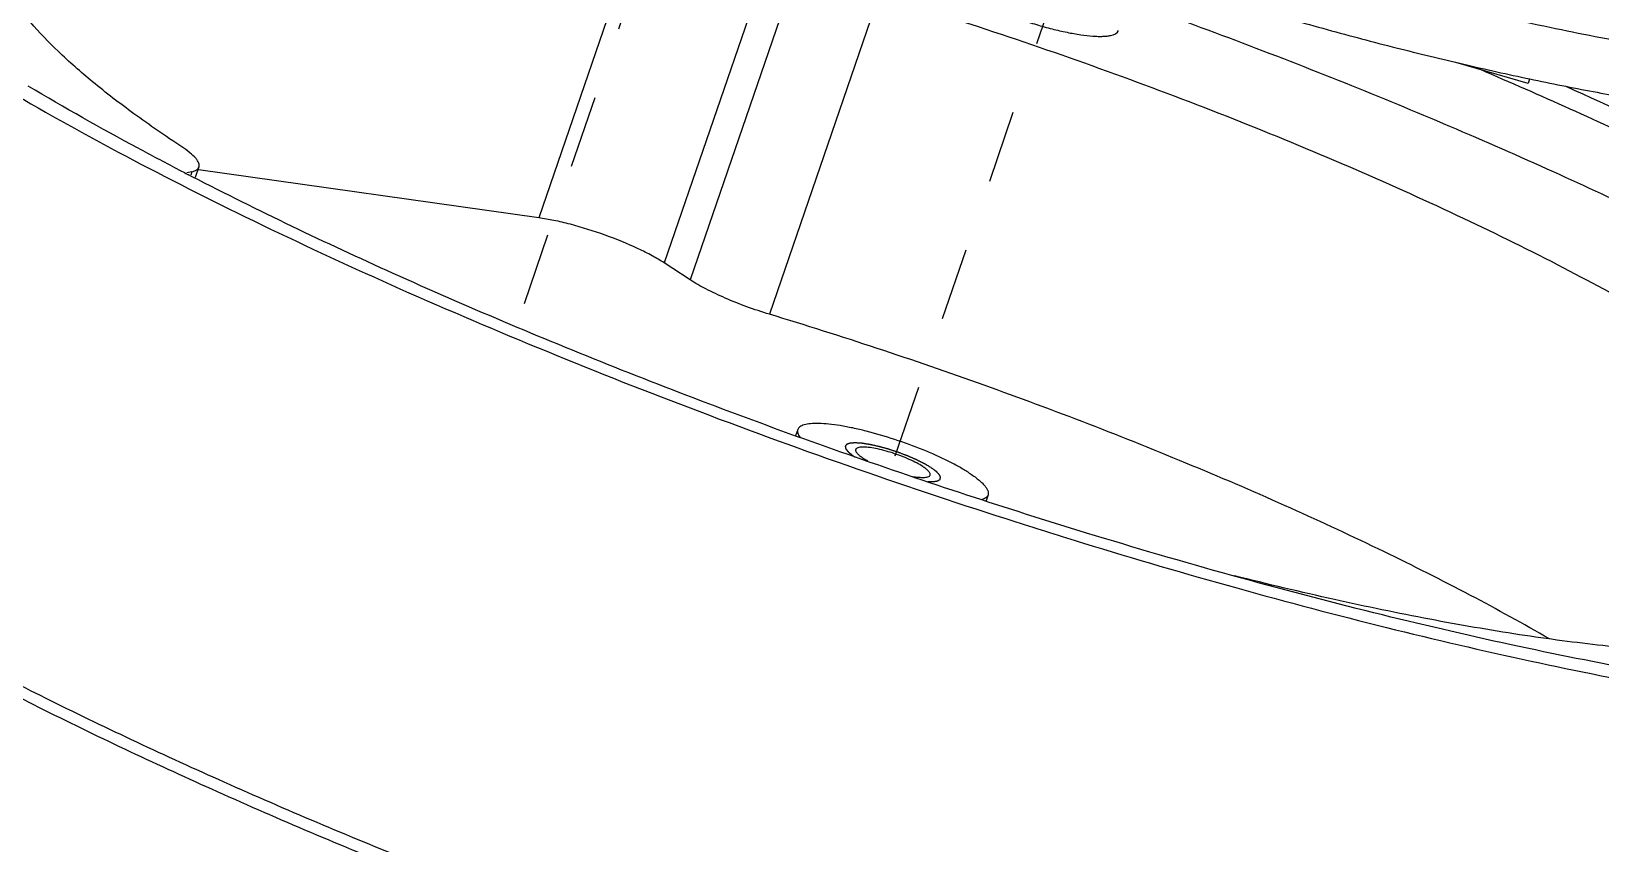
# Model space of a CAD drawing. Header units: millimetres. Extents: x 0 to 420, y 0 to 297.
# Drawn here: x 60.85 to 110.75, y 72.62 to 98.46 of the extents above; entities that cross this region are included whole.
import ezdxf

# ---------------------------------------------------------------- set-up
doc = ezdxf.new("R2010")
doc.units = ezdxf.units.MM
doc.header["$LTSCALE"] = 23.1
doc.linetypes.add('DASHED', pattern=[0.2, 0.1, -0.1])
doc.layers.get('0').update_dxf_attribs({"linetype": 'CONTINUOUS'})
for name, color, linetype in [('3_ALL_AXES', 7, 'CONTINUOUS'), ('7_ALL_FEATURES', 7, 'CONTINUOUS'), ('AXIS', 7, 'CONTINUOUS')]:
    doc.layers.add(name, color=color, linetype=linetype)

msp = doc.modelspace()

# ---------------------------------------------------------------- linework, layer by layer
at = {"color": 4, "linetype": 'DASHED'}
for p, q in [((90.767, 131.301), (76.27, 89.075)), ((93.561, 100.239), (88.172, 84.543))]:
    msp.add_line(p, q, dxfattribs=at)
at = {"color": 9, "linetype": 'CONTINUOUS'}
for p, q in [((80.413, 102.506), (76.986, 92.525)), ((84.453, 101.238), (80.97, 91.091)), ((85.279, 100.7), (81.795, 90.552)), ((87.802, 99.603), (84.319, 89.456)), ((65.956, 93.991), (65.919, 93.883))]:
    msp.add_line(p, q, dxfattribs=at)
at = {"color": 7, "linetype": 'CONTINUOUS'}
for p, q in [((108.44, 96.797), (106.145, 97.469)), ((108.49, 96.944), (108.44, 96.797)), ((65.956, 93.991), (65.788, 93.95)), ((66.177, 94.141), (66.063, 93.81)), ((76.986, 92.525), (66.164, 94.052)), ((81.795, 90.552), (80.97, 91.091))]:
    msp.add_line(p, q, dxfattribs=at)
for points, knots in [([(65.632, 94.785), (65.116, 95.124), (64.152, 95.787), (62.835, 96.797), (61.733, 97.763), (60.854, 98.677), (60.201, 99.534), (59.834, 100.231), (59.677, 100.752), (59.626, 101.107), (59.637, 101.444), (59.686, 101.657), (59.721, 101.758)], [0, 0, 0, 0, 0.192874, 0.366094, 0.518809, 0.650761, 0.762306, 0.854888, 0.895095, 0.932049, 0.966647, 1, 1, 1, 1]), ([(97.417, 99.877), (98.167, 99.642), (99.662, 99.187), (101.894, 98.55), (104.092, 97.966), (106.244, 97.438), (108.003, 97.043), (109.378, 96.758), (110.38, 96.563), (111.36, 96.383), (112.318, 96.22), (113.253, 96.073), (114.162, 95.944), (115.045, 95.831), (115.9, 95.735), (116.726, 95.657), (117.521, 95.596), (118.285, 95.553), (119.017, 95.527), (119.715, 95.518), (120.379, 95.528), (121.007, 95.555), (121.598, 95.599), (122.152, 95.661), (122.59, 95.728), (122.92, 95.791), (123.153, 95.842), (123.377, 95.897), (123.591, 95.956), (123.794, 96.02), (123.987, 96.088), (124.171, 96.16), (124.288, 96.212), (124.345, 96.238)], [0, 0, 0, 0, 0.085776, 0.170312, 0.25314, 0.333803, 0.41186, 0.449778, 0.486887, 0.523138, 0.558484, 0.592877, 0.626274, 0.658632, 0.689913, 0.720077, 0.749091, 0.776922, 0.803541, 0.828922, 0.853045, 0.875891, 0.897449, 0.917712, 0.936682, 0.945685, 0.954369, 0.962737, 0.970792, 0.97854, 0.985986, 0.993136, 1, 1, 1, 1]), ([(87.802, 99.603), (90.402, 98.814), (94.258, 97.524), (99.281, 95.608), (102.9, 94.107), (106.322, 92.562), (109.496, 90.998), (112.371, 89.438), (114.156, 88.36), (114.987, 87.822)], [0, 0, 0, 0, 0.274337, 0.410344, 0.54284, 0.669849, 0.7895, 0.900064, 1, 1, 1, 1]), ([(108.02, 98.83), (108.512, 98.72), (109.483, 98.512), (110.921, 98.226), (112.317, 97.974), (113.665, 97.755), (114.963, 97.571), (116.205, 97.421), (117.206, 97.325), (117.975, 97.266), (118.529, 97.231), (119.065, 97.205), (119.586, 97.189), (120.088, 97.181), (120.574, 97.182), (121.041, 97.193), (121.49, 97.212), (121.921, 97.24), (122.333, 97.278), (122.725, 97.324), (123.098, 97.379), (123.451, 97.443), (123.784, 97.516), (124.097, 97.597), (124.389, 97.688), (124.661, 97.787), (124.833, 97.86), (124.915, 97.899)], [0, 0, 0, 0, 0.088322, 0.174061, 0.256983, 0.336865, 0.413495, 0.486677, 0.556228, 0.58959, 0.621985, 0.653393, 0.6838, 0.713189, 0.741549, 0.768868, 0.795136, 0.820347, 0.844495, 0.867579, 0.8896, 0.910562, 0.930475, 0.949352, 0.967213, 0.984084, 1, 1, 1, 1]), ([(66.177, 94.141), (66.184, 94.16), (66.189, 94.203), (66.172, 94.272), (66.133, 94.346), (66.045, 94.461), (65.878, 94.614), (65.722, 94.725), (65.632, 94.785)], [0, 0, 0, 0, 0.067702, 0.144673, 0.237295, 0.348907, 0.633825, 1, 1, 1, 1]), ([(65.956, 93.991), (65.984, 93.998), (66.035, 94.014), (66.102, 94.047), (66.151, 94.089), (66.171, 94.123), (66.177, 94.141)], [0, 0, 0, 0, 0.313602, 0.577516, 0.800828, 1, 1, 1, 1]), ([(80.97, 91.091), (80.848, 91.171), (80.576, 91.329), (79.958, 91.639), (79.093, 91.99), (78.191, 92.273), (77.482, 92.442), (77.146, 92.502), (76.986, 92.525)], [0, 0, 0, 0, 0.102761, 0.221079, 0.486948, 0.759657, 0.886236, 1, 1, 1, 1]), ([(84.319, 89.456), (84.077, 89.529), (83.602, 89.688), (82.926, 89.957), (82.323, 90.24), (81.957, 90.447), (81.795, 90.552)], [0, 0, 0, 0, 0.274922, 0.543787, 0.790329, 1, 1, 1, 1]), ([(109.118, 79.13), (108.291, 79.608), (106.552, 80.564), (103.807, 81.947), (100.857, 83.321), (96.641, 85.14), (91.134, 87.263), (86.611, 88.76), (84.319, 89.456)], [0, 0, 0, 0, 0.10654, 0.221126, 0.342482, 0.469222, 0.732922, 1, 1, 1, 1]), ([(87.061, 85.154), (87.058, 85.145), (87.056, 85.123), (87.066, 85.09), (87.089, 85.054), (87.109, 85.031), (87.121, 85.019)], [0, 0, 0, 0, 0.184749, 0.401562, 0.6702, 1, 1, 1, 1]), ([(87.274, 85.23), (87.246, 85.23), (87.196, 85.226), (87.131, 85.213), (87.084, 85.19), (87.065, 85.166), (87.061, 85.154)], [0, 0, 0, 0, 0.350766, 0.627712, 0.836727, 1, 1, 1, 1]), ([(87.121, 85.019), (87.143, 84.995), (87.199, 84.946), (87.26, 84.904), (87.294, 84.882)], [0, 0, 0, 0, 0.448023, 1, 1, 1, 1]), ([(89.192, 84.614), (89.13, 84.655), (88.99, 84.734), (88.671, 84.887), (88.236, 85.05), (87.796, 85.17), (87.476, 85.222), (87.336, 85.232), (87.274, 85.23)], [0, 0, 0, 0, 0.109309, 0.237181, 0.521305, 0.79402, 0.908264, 1, 1, 1, 1]), ([(87.294, 84.882), (87.305, 84.875), (87.354, 84.844), (87.403, 84.815), (87.442, 84.794)], [0, 0, 0, 0, 0.234142, 1, 1, 1, 1]), ([(89.365, 84.477), (89.342, 84.501), (89.286, 84.55), (89.226, 84.592), (89.192, 84.614)], [0, 0, 0, 0, 0.448023, 1, 1, 1, 1]), ([(89.212, 84.266), (89.24, 84.266), (89.289, 84.27), (89.354, 84.283), (89.402, 84.306), (89.421, 84.33), (89.425, 84.342)], [0, 0, 0, 0, 0.350766, 0.627712, 0.836727, 1, 1, 1, 1]), ([(89.425, 84.342), (89.428, 84.351), (89.43, 84.373), (89.419, 84.406), (89.397, 84.442), (89.377, 84.465), (89.365, 84.477)], [0, 0, 0, 0, 0.184749, 0.401562, 0.6702, 1, 1, 1, 1]), ([(88.874, 84.297), (88.935, 84.286), (89.048, 84.271), (89.161, 84.265), (89.212, 84.266)], [0, 0, 0, 0, 0.548979, 1, 1, 1, 1]), ([(98.019, 63.845), (95.921, 64.373), (91.677, 65.529), (85.323, 67.496), (78.98, 69.692), (72.791, 72.066), (66.894, 74.567), (61.422, 77.136), (57.21, 79.341), (54.152, 81.105), (52.736, 81.98), (52.059, 82.415)], [0, 0, 0, 0, 0.130519, 0.265156, 0.401026, 0.535215, 0.664849, 0.787179, 0.899644, 0.951472, 1, 1, 1, 1]), ([(118.698, 79.002), (118.461, 78.946), (117.957, 78.849), (116.841, 78.707), (115.249, 78.635), (113.122, 78.698), (111.18, 78.866), (109.499, 79.07), (107.662, 79.332), (105.245, 79.751), (102.223, 80.379), (100.161, 80.871), (99.106, 81.138)], [0, 0, 0, 0, 0.036824, 0.077442, 0.170031, 0.277473, 0.398976, 0.464667, 0.533435, 0.67948, 0.835571, 1, 1, 1, 1])]:
    msp.add_open_spline(points, degree=3, knots=knots, dxfattribs=at)
at = {"color": 2, "linetype": 'CONTINUOUS'}
for points, knots in [([(89.458, 84.577), (89.442, 84.586), (89.417, 84.601), (89.385, 84.62), (89.36, 84.634), (89.336, 84.649), (89.316, 84.661), (89.3, 84.67), (89.287, 84.677), (89.277, 84.683), (89.269, 84.688), (89.263, 84.692), (89.258, 84.695), (89.254, 84.697), (89.252, 84.698), (89.25, 84.699), (89.247, 84.701), (89.242, 84.703), (89.236, 84.706), (89.229, 84.71), (89.219, 84.715), (89.207, 84.721), (89.192, 84.729), (89.172, 84.739), (89.147, 84.751), (89.117, 84.766), (89.088, 84.781), (89.063, 84.793), (89.043, 84.803), (89.028, 84.81), (89.016, 84.817), (89.007, 84.821), (89.002, 84.824), (88.999, 84.825), (88.997, 84.826), (88.994, 84.827), (88.989, 84.83), (88.98, 84.834), (88.966, 84.84), (88.95, 84.847), (88.928, 84.856), (88.9, 84.868), (88.868, 84.882), (88.835, 84.897), (88.802, 84.911), (88.774, 84.923), (88.753, 84.932), (88.739, 84.938), (88.729, 84.942), (88.724, 84.945), (88.72, 84.947), (88.716, 84.948), (88.71, 84.951), (88.699, 84.954), (88.684, 84.96), (88.666, 84.967), (88.649, 84.974), (88.625, 84.983), (88.595, 84.994), (88.559, 85.007), (88.524, 85.021), (88.494, 85.032), (88.47, 85.041), (88.452, 85.048), (88.437, 85.054), (88.425, 85.058), (88.418, 85.061), (88.412, 85.063), (88.406, 85.065), (88.395, 85.069), (88.374, 85.076), (88.343, 85.086), (88.307, 85.097), (88.27, 85.109), (88.234, 85.121), (88.197, 85.133), (88.167, 85.143), (88.142, 85.151), (88.127, 85.156), (88.115, 85.16), (88.107, 85.163), (88.101, 85.165), (88.097, 85.166), (88.092, 85.167), (88.083, 85.17), (88.07, 85.173), (88.053, 85.178), (88.035, 85.183), (88.011, 85.19), (87.982, 85.198), (87.947, 85.207), (87.912, 85.217), (87.882, 85.225), (87.859, 85.232), (87.841, 85.237), (87.826, 85.241), (87.815, 85.244), (87.806, 85.246), (87.798, 85.248), (87.793, 85.25), (87.787, 85.251), (87.78, 85.252), (87.763, 85.256), (87.738, 85.262), (87.704, 85.269), (87.671, 85.277), (87.637, 85.284), (87.603, 85.291), (87.575, 85.298), (87.553, 85.303), (87.539, 85.306), (87.528, 85.308), (87.521, 85.31), (87.515, 85.311), (87.511, 85.312), (87.509, 85.312), (87.507, 85.313), (87.502, 85.313), (87.496, 85.314), (87.486, 85.316), (87.474, 85.318), (87.459, 85.32), (87.439, 85.323), (87.415, 85.327), (87.385, 85.331), (87.356, 85.336), (87.331, 85.34), (87.311, 85.343), (87.296, 85.345), (87.284, 85.347), (87.274, 85.349), (87.268, 85.35), (87.264, 85.35), (87.261, 85.351), (87.259, 85.351), (87.256, 85.351), (87.252, 85.351), (87.247, 85.352), (87.238, 85.352), (87.228, 85.353), (87.211, 85.354), (87.19, 85.356), (87.165, 85.357), (87.139, 85.359), (87.114, 85.361), (87.093, 85.362), (87.076, 85.363), (87.066, 85.364), (87.057, 85.365), (87.052, 85.365), (87.048, 85.365), (87.046, 85.365), (87.045, 85.366), (87.043, 85.366), (87.042, 85.365), (87.039, 85.365), (87.035, 85.365), (87.03, 85.365), (87.025, 85.364), (87.019, 85.364), (87.011, 85.363), (86.998, 85.362), (86.982, 85.361), (86.962, 85.36), (86.943, 85.359), (86.927, 85.357), (86.914, 85.357), (86.904, 85.356), (86.896, 85.355), (86.89, 85.355), (86.886, 85.355), (86.883, 85.354), (86.881, 85.354), (86.879, 85.354), (86.878, 85.354), (86.878, 85.354), (86.877, 85.354), (86.876, 85.353), (86.875, 85.353), (86.873, 85.352), (86.87, 85.351), (86.867, 85.35), (86.863, 85.349), (86.856, 85.346), (86.846, 85.343), (86.833, 85.339), (86.821, 85.334), (86.808, 85.33), (86.798, 85.326), (86.79, 85.324), (86.785, 85.322), (86.78, 85.32), (86.778, 85.32), (86.776, 85.319), (86.774, 85.318), (86.773, 85.318), (86.773, 85.318), (86.773, 85.318), (86.772, 85.317), (86.772, 85.317), (86.771, 85.316), (86.771, 85.315), (86.769, 85.313), (86.768, 85.312), (86.766, 85.309), (86.764, 85.306), (86.761, 85.303), (86.759, 85.299), (86.755, 85.294), (86.751, 85.288), (86.745, 85.281), (86.741, 85.275), (86.737, 85.271), (86.734, 85.267), (86.732, 85.263), (86.73, 85.261), (86.728, 85.259), (86.728, 85.258), (86.727, 85.258), (86.727, 85.257), (86.727, 85.256), (86.727, 85.255), (86.728, 85.253), (86.728, 85.251), (86.729, 85.249), (86.729, 85.246), (86.731, 85.24), (86.732, 85.232), (86.734, 85.222), (86.737, 85.213), (86.738, 85.205), (86.74, 85.198), (86.741, 85.193), (86.742, 85.189), (86.743, 85.185), (86.743, 85.181), (86.744, 85.179), (86.744, 85.177), (86.745, 85.176), (86.745, 85.175), (86.745, 85.175), (86.745, 85.175), (86.745, 85.174), (86.746, 85.174), (86.747, 85.173), (86.748, 85.171), (86.75, 85.168), (86.752, 85.165), (86.756, 85.162), (86.759, 85.157), (86.764, 85.151), (86.769, 85.145), (86.775, 85.137), (86.783, 85.128), (86.792, 85.116), (86.8, 85.107), (86.806, 85.099), (86.811, 85.093), (86.815, 85.088), (86.818, 85.085), (86.82, 85.082), (86.822, 85.079), (86.823, 85.078), (86.824, 85.077), (86.824, 85.076), (86.825, 85.076), (86.826, 85.075), (86.827, 85.074), (86.829, 85.072), (86.831, 85.071), (86.834, 85.069), (86.837, 85.066), (86.843, 85.061), (86.85, 85.056), (86.858, 85.049), (86.869, 85.04), (86.883, 85.029), (86.899, 85.015), (86.916, 85.002), (86.938, 84.984), (86.954, 84.971), (86.965, 84.962)], [0, 0, 0, 0, 0.015625, 0.023438, 0.03125, 0.039062, 0.046875, 0.050781, 0.054688, 0.058594, 0.060547, 0.0625, 0.064453, 0.06543, 0.065918, 0.066406, 0.067383, 0.068359, 0.070312, 0.072266, 0.074219, 0.078125, 0.082031, 0.085938, 0.09375, 0.101562, 0.109375, 0.117188, 0.121094, 0.125, 0.128906, 0.130859, 0.131836, 0.132812, 0.133301, 0.133789, 0.134766, 0.136719, 0.140625, 0.144531, 0.148438, 0.15625, 0.164062, 0.171875, 0.179688, 0.1875, 0.191406, 0.195312, 0.197266, 0.198242, 0.199219, 0.200195, 0.201172, 0.203125, 0.207031, 0.210938, 0.214844, 0.21875, 0.226562, 0.234375, 0.242188, 0.25, 0.253906, 0.257812, 0.261719, 0.263672, 0.265625, 0.266602, 0.267578, 0.269531, 0.273438, 0.28125, 0.289062, 0.296875, 0.304688, 0.3125, 0.320312, 0.324219, 0.328125, 0.330078, 0.332031, 0.333008, 0.333984, 0.334961, 0.335938, 0.339844, 0.34375, 0.347656, 0.351562, 0.359375, 0.367188, 0.375, 0.382812, 0.386719, 0.390625, 0.394531, 0.396484, 0.398438, 0.400391, 0.401367, 0.402344, 0.404297, 0.40625, 0.414062, 0.421875, 0.429688, 0.4375, 0.445312, 0.453125, 0.457031, 0.460938, 0.462891, 0.464844, 0.46582, 0.466797, 0.467285, 0.467773, 0.46875, 0.470703, 0.472656, 0.476562, 0.480469, 0.484375, 0.492188, 0.5, 0.507812, 0.515625, 0.519531, 0.523438, 0.527344, 0.529297, 0.53125, 0.532227, 0.532715, 0.533203, 0.53418, 0.535156, 0.537109, 0.539062, 0.542969, 0.546875, 0.554688, 0.5625, 0.570312, 0.578125, 0.585938, 0.589844, 0.59375, 0.595703, 0.597656, 0.598633, 0.599121, 0.599609, 0.600098, 0.600586, 0.601562, 0.603516, 0.605469, 0.607422, 0.609375, 0.613281, 0.617188, 0.625, 0.632812, 0.640625, 0.648438, 0.652344, 0.65625, 0.660156, 0.662109, 0.664062, 0.665039, 0.666016, 0.666504, 0.666748, 0.666992, 0.66748, 0.667969, 0.668945, 0.669922, 0.671875, 0.673828, 0.675781, 0.679688, 0.6875, 0.695312, 0.703125, 0.710938, 0.71875, 0.722656, 0.726562, 0.728516, 0.730469, 0.731445, 0.732422, 0.73291, 0.733398, 0.733643, 0.733887, 0.734375, 0.735352, 0.736328, 0.738281, 0.740234, 0.742188, 0.746094, 0.75, 0.753906, 0.757812, 0.765625, 0.773438, 0.78125, 0.785156, 0.789062, 0.792969, 0.796875, 0.797852, 0.798828, 0.799316, 0.799805, 0.800781, 0.801758, 0.802734, 0.804688, 0.806641, 0.808594, 0.8125, 0.820312, 0.828125, 0.835938, 0.84375, 0.847656, 0.851562, 0.855469, 0.859375, 0.861328, 0.863281, 0.865234, 0.865723, 0.866211, 0.866455, 0.866699, 0.866943, 0.867188, 0.868164, 0.869141, 0.871094, 0.873047, 0.875, 0.878906, 0.882812, 0.886719, 0.890625, 0.898438, 0.90625, 0.914062, 0.917969, 0.921875, 0.925781, 0.927734, 0.929688, 0.931641, 0.932617, 0.933105, 0.93335, 0.933594, 0.934082, 0.93457, 0.935547, 0.936523, 0.9375, 0.939453, 0.941406, 0.945312, 0.949219, 0.953125, 0.960938, 0.96875, 0.976562, 0.984375, 1, 1, 1, 1]), ([(86.965, 84.962), (86.968, 84.96), (86.971, 84.958), (86.975, 84.955), (86.978, 84.953), (86.98, 84.952), (86.982, 84.951), (86.982, 84.95), (86.983, 84.949), (86.984, 84.949), (86.985, 84.948), (86.986, 84.947), (86.988, 84.946), (86.99, 84.944), (86.992, 84.943), (86.994, 84.942), (86.995, 84.941), (86.996, 84.941), (86.997, 84.94), (86.998, 84.939), (87, 84.938), (87.001, 84.937), (87.002, 84.936), (87.003, 84.936), (87.004, 84.935), (87.004, 84.935), (87.006, 84.934), (87.008, 84.933), (87.01, 84.931), (87.012, 84.93), (87.015, 84.928), (87.017, 84.927), (87.021, 84.924), (87.025, 84.921), (87.028, 84.919)], [0, 0, 0, 0, 0.125, 0.1875, 0.25, 0.28125, 0.3125, 0.328125, 0.335938, 0.34375, 0.359375, 0.375, 0.40625, 0.4375, 0.46875, 0.484375, 0.5, 0.515625, 0.53125, 0.5625, 0.59375, 0.625, 0.640625, 0.65625, 0.664062, 0.671875, 0.6875, 0.71875, 0.75, 0.78125, 0.8125, 0.84375, 0.875, 1, 1, 1, 1]), ([(89.35, 84.134), (89.363, 84.134), (89.39, 84.134), (89.423, 84.133), (89.45, 84.133), (89.467, 84.133), (89.48, 84.133), (89.49, 84.133), (89.5, 84.133), (89.508, 84.133), (89.515, 84.133), (89.52, 84.133), (89.524, 84.133), (89.528, 84.133), (89.53, 84.133), (89.531, 84.133), (89.533, 84.133), (89.534, 84.133), (89.536, 84.134), (89.539, 84.134), (89.542, 84.135), (89.547, 84.135), (89.553, 84.136), (89.562, 84.138), (89.574, 84.14), (89.589, 84.143), (89.603, 84.145), (89.618, 84.148), (89.63, 84.15), (89.64, 84.152), (89.647, 84.153), (89.653, 84.154), (89.657, 84.155), (89.66, 84.155), (89.661, 84.156), (89.663, 84.156), (89.664, 84.156), (89.665, 84.156), (89.665, 84.156), (89.666, 84.157), (89.666, 84.157), (89.668, 84.158), (89.669, 84.159), (89.671, 84.16), (89.674, 84.161), (89.676, 84.163), (89.681, 84.166), (89.688, 84.17), (89.699, 84.177), (89.71, 84.184), (89.72, 84.19), (89.726, 84.193), (89.73, 84.196), (89.733, 84.198), (89.736, 84.2), (89.738, 84.201), (89.74, 84.202), (89.741, 84.203), (89.741, 84.203), (89.742, 84.203), (89.742, 84.204), (89.742, 84.204), (89.742, 84.205), (89.743, 84.206), (89.743, 84.207), (89.743, 84.209), (89.744, 84.212), (89.745, 84.215), (89.746, 84.219), (89.747, 84.224), (89.749, 84.23), (89.751, 84.237), (89.752, 84.245), (89.754, 84.251), (89.755, 84.256), (89.756, 84.26), (89.757, 84.263), (89.758, 84.265), (89.758, 84.267), (89.758, 84.269), (89.759, 84.27), (89.759, 84.27), (89.759, 84.271), (89.759, 84.271), (89.759, 84.272), (89.759, 84.272), (89.758, 84.274), (89.757, 84.275), (89.756, 84.278), (89.754, 84.281), (89.753, 84.285), (89.75, 84.29), (89.747, 84.296), (89.742, 84.307), (89.735, 84.32), (89.729, 84.333), (89.725, 84.34), (89.723, 84.346), (89.721, 84.349), (89.72, 84.352), (89.719, 84.354), (89.718, 84.356), (89.717, 84.357), (89.717, 84.358), (89.717, 84.358), (89.716, 84.359), (89.716, 84.359), (89.715, 84.36), (89.713, 84.362), (89.712, 84.363), (89.71, 84.365), (89.707, 84.368), (89.702, 84.373), (89.697, 84.378), (89.69, 84.386), (89.68, 84.395), (89.669, 84.406), (89.658, 84.418), (89.647, 84.429), (89.638, 84.438), (89.631, 84.446), (89.626, 84.45), (89.623, 84.454), (89.62, 84.456), (89.618, 84.458), (89.617, 84.46), (89.616, 84.461), (89.614, 84.462), (89.613, 84.463), (89.611, 84.464), (89.608, 84.466), (89.605, 84.469), (89.6, 84.472), (89.595, 84.476), (89.587, 84.482), (89.579, 84.488), (89.57, 84.494), (89.559, 84.503), (89.544, 84.513), (89.521, 84.53), (89.492, 84.551), (89.469, 84.568), (89.458, 84.577)], [0, 0, 0, 0, 0.03125, 0.0625, 0.078125, 0.09375, 0.101562, 0.109375, 0.117188, 0.125, 0.128906, 0.132812, 0.136719, 0.138672, 0.140625, 0.141602, 0.142578, 0.144531, 0.146484, 0.148438, 0.152344, 0.15625, 0.164062, 0.171875, 0.1875, 0.203125, 0.21875, 0.234375, 0.25, 0.257812, 0.265625, 0.273438, 0.277344, 0.279297, 0.28125, 0.283203, 0.28418, 0.285156, 0.285645, 0.286133, 0.287109, 0.289062, 0.292969, 0.296875, 0.300781, 0.304688, 0.3125, 0.328125, 0.34375, 0.375, 0.390625, 0.398438, 0.40625, 0.414062, 0.417969, 0.421875, 0.425781, 0.426758, 0.427734, 0.428711, 0.429688, 0.430664, 0.431641, 0.433594, 0.4375, 0.441406, 0.445312, 0.453125, 0.460938, 0.46875, 0.484375, 0.5, 0.515625, 0.53125, 0.539062, 0.546875, 0.554688, 0.558594, 0.5625, 0.566406, 0.568359, 0.569336, 0.570312, 0.571289, 0.572266, 0.573242, 0.574219, 0.578125, 0.582031, 0.585938, 0.59375, 0.601562, 0.609375, 0.625, 0.65625, 0.671875, 0.6875, 0.695312, 0.699219, 0.703125, 0.707031, 0.710938, 0.712891, 0.713867, 0.714355, 0.714844, 0.71582, 0.716797, 0.71875, 0.720703, 0.722656, 0.726562, 0.734375, 0.742188, 0.75, 0.765625, 0.78125, 0.796875, 0.8125, 0.828125, 0.835938, 0.84375, 0.847656, 0.851562, 0.853516, 0.855469, 0.857422, 0.858398, 0.859375, 0.861328, 0.863281, 0.867188, 0.871094, 0.875, 0.882812, 0.890625, 0.898438, 0.90625, 0.921875, 0.9375, 0.96875, 1, 1, 1, 1])]:
    msp.add_open_spline(points, degree=3, knots=knots, dxfattribs=at)
at = {"layer": '3_ALL_AXES', "color": 7, "linetype": 'CONTINUOUS'}
msp.add_open_spline([(89.672, 100.198), (89.729, 100.133), (89.876, 100.001), (90.144, 99.812), (90.481, 99.612), (90.877, 99.408), (91.32, 99.205), (91.798, 99.011), (92.297, 98.831), (92.801, 98.67), (93.295, 98.533), (93.766, 98.424), (94.198, 98.346), (94.528, 98.307), (94.764, 98.295), (94.915, 98.296), (95.05, 98.305), (95.225, 98.332), (95.387, 98.393), (95.419, 98.486)], degree=3, knots=[0, 0, 0, 0, 0.041655, 0.094753, 0.158203, 0.230475, 0.30961, 0.393404, 0.479489, 0.56541, 0.648727, 0.72708, 0.798298, 0.860477, 0.887687, 0.912113, 0.933662, 0.952291, 1, 1, 1, 1], dxfattribs=at)
at = {"layer": '7_ALL_FEATURES', "color": 7, "linetype": 'CONTINUOUS'}
msp.add_line((65.964, 93.832), (65.851, 93.891), dxfattribs=at)
for centre, radius, start, end in [((119.086, 196.911), 115.961, 242.47398, 242.6724), ((153.045, 273.302), 199.948, 252.26888, 252.9156)]:
    msp.add_arc(centre, radius, start, end, dxfattribs=at)
for points, knots in [([(131.219, 78.34), (131.171, 78.674), (131.004, 79.188), (130.665, 79.852), (130.322, 80.395), (129.903, 80.958), (129.214, 81.767), (128.158, 82.817), (126.65, 84.096), (124.865, 85.431), (122.816, 86.812), (120.519, 88.227), (117.99, 89.666), (114.241, 91.652), (109.123, 94.099), (102.56, 96.885), (97.981, 98.615), (95.631, 99.452)], [0, 0, 0, 0, 0.023996, 0.037799, 0.052961, 0.069561, 0.087652, 0.128394, 0.175256, 0.228113, 0.286725, 0.35076, 0.419815, 0.493432, 0.652266, 0.822771, 1, 1, 1, 1]), ([(57.113, 98.424), (58.183, 97.726), (60.477, 96.324), (64.166, 94.291), (68.234, 92.246), (72.623, 90.218), (77.273, 88.236), (82.119, 86.327), (87.093, 84.519), (90.458, 83.393), (92.15, 82.853)], [0, 0, 0, 0, 0.099725, 0.209726, 0.328639, 0.454955, 0.587021, 0.723097, 0.861372, 1, 1, 1, 1]), ([(131.795, 79.18), (131.835, 79.298), (131.896, 79.544), (131.931, 80.077), (131.829, 80.64), (131.619, 81.21), (131.306, 81.852), (130.745, 82.695), (129.861, 83.73), (128.742, 84.821), (127.397, 85.963), (125.83, 87.149), (124.052, 88.373), (122.073, 89.626), (119.905, 90.902), (116.697, 92.667), (112.313, 94.859), (108.657, 96.499), (106.745, 97.314)], [0, 0, 0, 0, 0.011621, 0.023582, 0.049656, 0.064303, 0.080229, 0.11633, 0.158561, 0.207157, 0.262138, 0.323387, 0.390691, 0.463753, 0.54222, 0.625686, 0.805767, 1, 1, 1, 1]), ([(65.494, 94.076), (65.076, 94.294), (63.478, 95.139), (61.901, 96.025), (60.753, 96.708)], [0, 0, 0, 0, 0.260842, 1, 1, 1, 1]), ([(109.637, 96.71), (111.078, 96.067), (113.854, 94.777), (117.21, 93.079), (119.714, 91.716), (121.453, 90.721), (123.084, 89.737), (124.601, 88.766), (125.998, 87.813), (127.271, 86.882), (128.415, 85.974), (129.426, 85.094), (130.301, 84.245), (131.036, 83.429), (131.63, 82.649), (131.95, 82.123), (132.082, 81.867)], [0, 0, 0, 0, 0.173895, 0.337286, 0.414372, 0.488051, 0.558096, 0.624296, 0.686467, 0.744443, 0.798096, 0.847327, 0.892085, 0.932376, 0.968281, 1, 1, 1, 1]), ([(94.401, 82.497), (91.857, 83.276), (86.815, 84.935), (79.459, 87.687), (72.497, 90.629), (68.066, 92.749), (65.964, 93.832)], [0, 0, 0, 0, 0.260453, 0.51941, 0.768566, 1, 1, 1, 1]), ([(112.049, 78.113), (110.661, 78.366), (107.813, 78.938), (103.469, 79.953), (98.968, 81.141), (95.934, 82.028), (94.401, 82.497)], [0, 0, 0, 0, 0.232624, 0.478827, 0.73563, 1, 1, 1, 1]), ([(94.304, 82.177), (95.921, 81.68), (99.121, 80.742), (103.867, 79.487), (108.446, 78.418), (111.446, 77.817), (112.907, 77.553)], [0, 0, 0, 0, 0.264594, 0.521555, 0.767713, 1, 1, 1, 1])]:
    msp.add_open_spline(points, degree=3, knots=knots, dxfattribs=at)
at = {"layer": 'AXIS', "color": 7, "linetype": 'CONTINUOUS'}
for p, q in [((85.216, 85.787), (85.149, 85.592)), ((91.269, 83.709), (91.204, 83.519))]:
    msp.add_line(p, q, dxfattribs=at)
for points, knots in [([(90.673, 84.405), (90.574, 84.47), (90.359, 84.598), (89.874, 84.855), (89.187, 85.16), (88.31, 85.481), (87.558, 85.703), (86.976, 85.839), (86.578, 85.915), (86.218, 85.964), (85.904, 85.986), (85.643, 85.982), (85.461, 85.954), (85.349, 85.914), (85.287, 85.88), (85.241, 85.838), (85.222, 85.804), (85.216, 85.787)], [0, 0, 0, 0, 0.060757, 0.129144, 0.282878, 0.448237, 0.61092, 0.68684, 0.756949, 0.819799, 0.874167, 0.919159, 0.954362, 0.968428, 0.98039, 0.990675, 1, 1, 1, 1]), ([(85.216, 85.787), (85.211, 85.77), (85.205, 85.733), (85.214, 85.673), (85.24, 85.61), (85.266, 85.568), (85.281, 85.547)], [0, 0, 0, 0, 0.205633, 0.431675, 0.693364, 1, 1, 1, 1]), ([(90.673, 84.405), (90.771, 84.341), (90.908, 84.245), (91.066, 84.108), (91.154, 84.016), (91.22, 83.931), (91.263, 83.851), (91.282, 83.777), (91.276, 83.729), (91.269, 83.709)], [0, 0, 0, 0, 0.366706, 0.519819, 0.651981, 0.763587, 0.856075, 0.932771, 1, 1, 1, 1]), ([(91.269, 83.709), (91.264, 83.692), (91.246, 83.659), (91.202, 83.618), (91.143, 83.584), (91.097, 83.567), (91.072, 83.56)], [0, 0, 0, 0, 0.205927, 0.432057, 0.693654, 1, 1, 1, 1]), ([(97.914, 63.492), (95.808, 64.02), (91.548, 65.176), (85.169, 67.149), (78.801, 69.355), (72.593, 71.743), (66.686, 74.257), (61.219, 76.838), (57.022, 79.053), (53.988, 80.822), (52.587, 81.699), (51.919, 82.135)], [0, 0, 0, 0, 0.130765, 0.265762, 0.40202, 0.536517, 0.666287, 0.788491, 0.900497, 0.951952, 1, 1, 1, 1])]:
    msp.add_open_spline(points, degree=3, knots=knots, dxfattribs=at)

doc.saveas('drawing.dxf')
